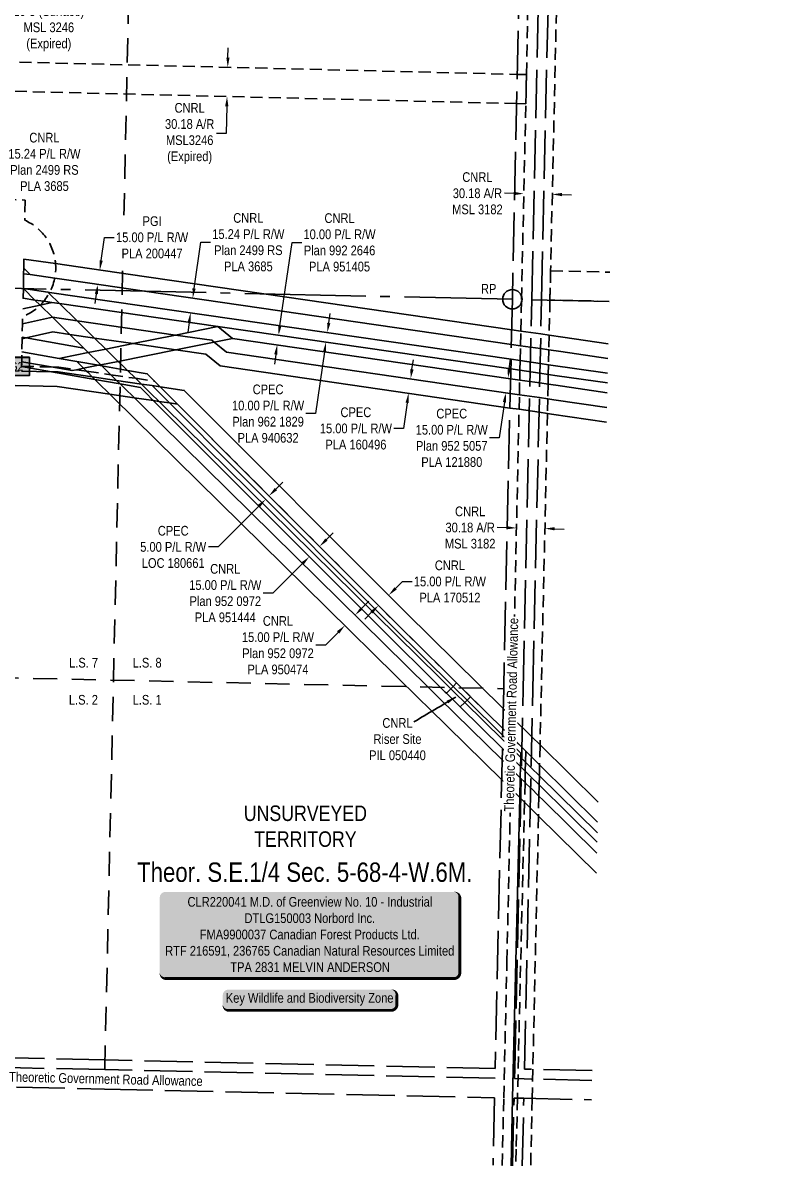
# Model space of a CAD drawing. Extents: x 398292 to 402241, y 6079202 to 6082998.
# Drawn here: x 399366 to 400129, y 6079202 to 6080382 of the extents above; entities that cross this region are included whole.
import ezdxf
from ezdxf.enums import TextEntityAlignment as Align

# ---------------------------------------------------------------- set-up
doc = ezdxf.new("R2010")
doc.units = 0
doc.header["$LTSCALE"] = 5
doc.header["$PDSIZE"] = 0.5
for name, pattern in [('foc-ACCESSROAD', [3.75, 2.5, -1.25]), ('foc-LSD', [8, 5, -3]), ('foc-QUARTERLINE', [33, 25, -3, 2, -3]), ('foc-UNSURVEYED', [12.5, 10, -2.5])]:
    doc.linetypes.add(name, pattern=pattern)
doc.layers.get('Defpoints').update_dxf_attribs({"color": 9})
for name, color, linetype in [('35', 37, 'Continuous'), ('AS-SURFACE IMPACT', 7, 'Continuous'), ('AS-WILDLIFE-BLOCK', 131, 'Continuous'), ('C-AR', 13, 'foc-ACCESSROAD'), ('C-RW', 13, 'Continuous'), ('C-SYMBOL', 7, 'Continuous'), ('C-WS', 13, 'foc-ACCESSROAD'), ('F-AR', 190, 'foc-ACCESSROAD'), ('F-RW', 190, 'Continuous'), ('L-ROAD-T', 7, 'Continuous'), ('L-SECQ', 8, 'foc-QUARTERLINE'), ('L-SECTION-LSD', 7, 'foc-LSD'), ('L-UNS-T', 3, 'Continuous'), ('L-USEC', 7, 'foc-UNSURVEYED'), ('P-TEMP-BLOCKS', 250, 'Continuous')]:
    doc.layers.add(name, color=color, linetype=linetype)
doc.layers.add('C-RW-T', color=13, linetype='Continuous', lineweight=9)
doc.layers.add('F-RW-T', color=190, linetype='Continuous', lineweight=9)
doc.styles.add('100L', font='ARIALN.TTF', dxfattribs={"height": 11})
doc.styles.add('175L', font='ARIALN.TTF', dxfattribs={"height": 20})
doc.styles.add('80', font='ARIALN.TTF', dxfattribs={"height": 10})
doc.styles.add('80CG', font='ARIALN.TTF', dxfattribs={"height": 10})
doc.styles.add('80L', font='ARIALN.TTF', dxfattribs={"height": 10})
doc.dimstyles.new('Compass 5 000', dxfattribs={"dimscale": 5, "dimtxt": 9, "dimasz": 2, "dimexe": 0.2, "dimexo": 0.0625, "dimgap": 0.5, "dimtad": 0, "dimtih": 1, "dimtoh": 1, "dimzin": 0, "dimdsep": 46, "dimtxsty": '80CG', "dimcen": 0.1, "dimse1": 1, "dimse2": 1, "dimclrd": 256, "dimclrt": 256, "dimaunit": 1, "dimadec": 4, "dimazin": 0, "dimtfac": 0.06, "dimtofl": 0, "dimtmove": 0, "dimatfit": 1, "dimfxl": 0.2, "dimtolj": 1, "dimtzin": 0, "dimlwd": -1, "dimarcsym": 0})

# ---------------------------------------------------------------- blocks, each defined once
blk = doc.blocks.new('*D420')
at = {"layer": 'Defpoints', "color": 0, "transparency": 16777216}
for p in [(399439.8, 6080127.8), (399445.4, 6080127), (399437.7, 6080112.9)]:
    blk.add_point(p, dxfattribs=at)
at = {"layer": 'F-RW-T', "transparency": 16777216}
for p, q in [((399446.9, 6080136.9), (399450.3, 6080160.7)), ((399450.3, 6080160.7), (399460.3, 6080160.7)), ((399441.8, 6080102.2), (399440.4, 6080092.3))]:
    blk.add_line(p, q, dxfattribs=at)
for points in [[(399445.2, 6080137.1), (399448.5, 6080136.6), (399445.4, 6080127)], [(399440.2, 6080102.5), (399443.5, 6080102), (399443.3, 6080112.1)]]:
    blk.add_solid(points, dxfattribs=at)
at = {"layer": 'F-RW-T', "transparency": 16777216, "insert": (399499.4, 6080160.7), "char_height": 10, "attachment_point": 5, "style": '80CG', "bg_fill": 3, "box_fill_scale": 1.1, "bg_fill_color": 256, "bg_fill_true_color": 13158600, "bg_fill_transparency": 0}
blk.add_mtext('\\A1;PGI\\P15.00 P/L R/W\\PPLA 200447', dxfattribs=at)
blk = doc.blocks.new('*D421')
at = {"layer": 'C-RW-T', "transparency": 16777216}
for p, q in [((399542.8, 6080107.8), (399549.7, 6080155.7)), ((399549.7, 6080155.7), (399559.7, 6080155.7)), ((399537.7, 6080072.9), (399536.3, 6080063))]:
    blk.add_line(p, q, dxfattribs=at)
for points in [[(399541.1, 6080108.1), (399544.4, 6080107.6), (399541.3, 6080097.9)], [(399536.1, 6080073.2), (399539.4, 6080072.7), (399539.1, 6080082.8)]]:
    blk.add_solid(points, dxfattribs=at)
at = {"layer": 'Defpoints', "color": 0, "transparency": 16777216}
for p in [(399530.5, 6080099.5), (399541.3, 6080097.9), (399528.3, 6080084.4)]:
    blk.add_point(p, dxfattribs=at)
at = {"layer": 'C-RW-T', "transparency": 16777216, "insert": (399598.8, 6080155.7), "char_height": 10, "attachment_point": 5, "style": '80CG'}
blk.add_mtext('\\A1;CNRL\\P15.24 P/L R/W\\PPlan 2499 RS\\PPLA 3685', dxfattribs=at)
blk = doc.blocks.new('*D422')
at = {"layer": 'Defpoints', "color": 0, "transparency": 16777216}
for p in [(399793, 6080025.9), (399790.8, 6080011), (399864.7, 6080000.3)]:
    blk.add_point(p, dxfattribs=at)
at = {"layer": 'F-RW-T', "transparency": 16777216}
for p, q in [((399868.3, 6080025.1), (399869.7, 6080035)), ((399863.3, 6079990.4), (399858, 6079953.7)), ((399858, 6079953.7), (399848, 6079953.7))]:
    blk.add_line(p, q, dxfattribs=at)
for points in [[(399866.7, 6080025.3), (399870, 6080024.8), (399866.9, 6080015.2)], [(399861.6, 6079990.7), (399864.9, 6079990.2), (399864.7, 6080000.3)]]:
    blk.add_solid(points, dxfattribs=at)
at = {"layer": 'F-RW-T', "transparency": 16777216, "insert": (399808.9, 6079953.7), "char_height": 10, "attachment_point": 5, "style": '80CG'}
blk.add_mtext('\\A1;CPEC\\P15.00 P/L R/W\\PPlan 952 5057\\PPLA 121880', dxfattribs=at)
blk = doc.blocks.new('*D423')
at = {"layer": 'Defpoints', "color": 0, "transparency": 16777216}
for p in [(399734.9, 6080019.1), (399732.8, 6080004.3), (399764.2, 6079999.7)]:
    blk.add_point(p, dxfattribs=at)
at = {"layer": 'F-RW-T', "transparency": 16777216}
for p, q in [((399767.8, 6080024.5), (399769.3, 6080034.4)), ((399762.8, 6079989.8), (399759, 6079963.4)), ((399759, 6079963.4), (399749, 6079963.4))]:
    blk.add_line(p, q, dxfattribs=at)
for points in [[(399766.2, 6080024.7), (399769.5, 6080024.2), (399766.4, 6080014.6)], [(399761.2, 6079990.1), (399764.5, 6079989.6), (399764.2, 6079999.7)]]:
    blk.add_solid(points, dxfattribs=at)
at = {"layer": 'F-RW-T', "transparency": 16777216, "insert": (399709.9, 6079963.4), "char_height": 10, "attachment_point": 5, "style": '80CG'}
blk.add_mtext('\\A1;CPEC\\P15.00 P/L R/W\\PPLA 160496', dxfattribs=at)
blk = doc.blocks.new('*D424')
at = {"layer": 'C-RW-T', "transparency": 16777216}
for p, q in [((399631.5, 6080069.5), (399643.9, 6080155.5)), ((399643.9, 6080155.5), (399653.9, 6080155.5)), ((399627.2, 6080039.8), (399625.7, 6080029.9))]:
    blk.add_line(p, q, dxfattribs=at)
for points in [[(399629.8, 6080069.7), (399633.1, 6080069.3), (399630, 6080059.6)], [(399625.5, 6080040.1), (399628.8, 6080039.6), (399628.6, 6080049.7)]]:
    blk.add_solid(points, dxfattribs=at)
at = {"layer": 'Defpoints', "color": 0, "transparency": 16777216}
for p in [(399643.1, 6080057.7), (399628.6, 6080049.7), (399641.7, 6080047.8)]:
    blk.add_point(p, dxfattribs=at)
at = {"layer": 'C-RW-T', "transparency": 16777216, "insert": (399693, 6080155.5), "char_height": 10, "attachment_point": 5, "style": '80CG'}
blk.add_mtext('\\A1;CNRL\\P10.00 P/L R/W\\PPlan 992 2646\\PPLA 951405', dxfattribs=at)
blk = doc.blocks.new('*D425')
at = {"layer": 'C-RW-T', "transparency": 16777216}
for p, q in [((399716, 6079777.8), (399723.1, 6079785)), ((399691.5, 6079752.9), (399678.4, 6079739.6)), ((399678.4, 6079739.6), (399668.4, 6079739.6))]:
    blk.add_line(p, q, dxfattribs=at)
for points in [[(399714.9, 6079779), (399717.2, 6079776.7), (399709, 6079770.7)], [(399690.3, 6079754.1), (399692.7, 6079751.7), (399698.5, 6079760)]]:
    blk.add_solid(points, dxfattribs=at)
at = {"layer": 'Defpoints', "color": 0, "transparency": 16777216}
for p in [(399698.5, 6079760), (399738, 6079742.2), (399727.5, 6079731.5)]:
    blk.add_point(p, dxfattribs=at)
at = {"layer": 'C-RW-T', "transparency": 16777216, "insert": (399629.4, 6079739.6), "char_height": 10, "attachment_point": 5, "style": '80CG'}
blk.add_mtext('\\A1;CNRL\\P15.00 P/L R/W\\PPlan 952 0972\\PPLA 950474', dxfattribs=at)
blk = doc.blocks.new('*D426')
at = {"layer": 'C-RW-T', "transparency": 16777216}
for p, q in [((399679.4, 6079848.7), (399686.5, 6079855.7)), ((399654.7, 6079823.9), (399624.1, 6079793.4)), ((399624.1, 6079793.4), (399614.1, 6079793.4))]:
    blk.add_line(p, q, dxfattribs=at)
for points in [[(399678.3, 6079849.9), (399680.6, 6079847.5), (399672.4, 6079841.6)], [(399653.5, 6079825.1), (399655.9, 6079822.8), (399661.8, 6079831)]]:
    blk.add_solid(points, dxfattribs=at)
at = {"layer": 'Defpoints', "color": 0, "transparency": 16777216}
for p in [(399661.8, 6079831), (399720.7, 6079793.2), (399710.1, 6079782.6)]:
    blk.add_point(p, dxfattribs=at)
at = {"layer": 'C-RW-T', "transparency": 16777216, "insert": (399575, 6079793.4), "char_height": 10, "attachment_point": 5, "style": '80CG'}
blk.add_mtext('\\A1;CNRL\\P15.00 P/L R/W\\PPlan 952 0972\\PPLA 951444', dxfattribs=at)
blk = doc.blocks.new('*D427')
at = {"layer": 'C-RW-T', "transparency": 16777216}
for p, q in [((399750.9, 6079798.3), (399758, 6079805.4)), ((399758, 6079805.4), (399768, 6079805.4)), ((399726.1, 6079773.6), (399719, 6079766.6))]:
    blk.add_line(p, q, dxfattribs=at)
for points in [[(399749.7, 6079799.5), (399752.1, 6079797.2), (399743.8, 6079791.3)], [(399724.9, 6079774.8), (399727.3, 6079772.4), (399733.2, 6079780.7)]]:
    blk.add_solid(points, dxfattribs=at)
at = {"layer": 'Defpoints', "color": 0, "transparency": 16777216}
for p in [(399743.8, 6079791.3), (399744.9, 6079790.2), (399734.3, 6079779.6)]:
    blk.add_point(p, dxfattribs=at)
at = {"layer": 'C-RW-T', "transparency": 16777216, "insert": (399807, 6079805.4), "char_height": 10, "attachment_point": 5, "style": '80CG'}
blk.add_mtext('\\A1;CNRL\\P15.00 P/L R/W\\PPLA 170512', dxfattribs=at)
blk = doc.blocks.new('*D428')
at = {"layer": 'Defpoints', "color": 0, "transparency": 16777216}
for p in [(399616.7, 6079890.3), (399667.9, 6079839), (399671.5, 6079842.5)]:
    blk.add_point(p, dxfattribs=at)
at = {"layer": 'F-RW-T', "transparency": 16777216}
for p, q in [((399627.3, 6079900.9), (399634.4, 6079907.9)), ((399609.6, 6079883.2), (399567.5, 6079841.1)), ((399567.5, 6079841.1), (399557.5, 6079841.1))]:
    blk.add_line(p, q, dxfattribs=at)
for points in [[(399626.1, 6079902.1), (399628.5, 6079899.7), (399620.2, 6079893.8)], [(399608.4, 6079884.4), (399610.8, 6079882), (399616.7, 6079890.3)]]:
    blk.add_solid(points, dxfattribs=at)
at = {"layer": 'F-RW-T', "transparency": 16777216, "insert": (399521.2, 6079841.1), "char_height": 10, "attachment_point": 5, "style": '80CG'}
blk.add_mtext('\\A1;CPEC\\P5.00 P/L R/W\\PLOC 180661', dxfattribs=at)
blk = doc.blocks.new('*D433')
at = {"layer": 'C-RW-T', "transparency": 16777216}
for p, q in [((399267.8, 6080240.3), (399257.8, 6080240.6)), ((399303, 6080239.6), (399349.1, 6080238.6))]:
    blk.add_line(p, q, dxfattribs=at)
for points in [[(399267.8, 6080242), (399267.7, 6080238.7), (399277.8, 6080240.1)], [(399303, 6080241.3), (399303, 6080237.9), (399293, 6080239.8)]]:
    blk.add_solid(points, dxfattribs=at)
at = {"layer": 'Defpoints', "color": 0, "transparency": 16777216}
for p in [(399277.8, 6080242.6), (399293, 6080239.8), (399293.1, 6080242.3)]:
    blk.add_point(p, dxfattribs=at)
at = {"layer": 'C-RW-T', "transparency": 16777216, "insert": (399388.2, 6080238.6), "char_height": 10, "attachment_point": 5, "style": '80CG'}
blk.add_mtext('\\A1;CNRL\\P15.24 P/L R/W\\PPlan 2499 RS\\PPLA 3685', dxfattribs=at)
blk = doc.blocks.new('*D434')
at = {"layer": 'C-RW-T', "transparency": 16777216}
for p, q in [((399577.7, 6080346.3), (399578, 6080356.3)), ((399576.5, 6080296.1), (399575.8, 6080267.9)), ((399575.8, 6080267.9), (399565.8, 6080267.9))]:
    blk.add_line(p, q, dxfattribs=at)
for points in [[(399576.1, 6080346.3), (399579.4, 6080346.2), (399577.5, 6080336.3)], [(399574.8, 6080296.1), (399578.2, 6080296.1), (399576.8, 6080306.1)]]:
    blk.add_solid(points, dxfattribs=at)
at = {"layer": 'Defpoints', "color": 0, "transparency": 16777216}
for p in [(399528.5, 6080337.5), (399527.7, 6080307.3), (399576.8, 6080306.1)]:
    blk.add_point(p, dxfattribs=at)
at = {"layer": 'C-RW-T', "transparency": 16777216, "insert": (399538.2, 6080267.9), "char_height": 10, "attachment_point": 5, "style": '80CG'}
blk.add_mtext('\\A1;CNRL\\P30.18 A/R\\PMSL3246\\P(Expired)', dxfattribs=at)
blk = doc.blocks.new('*D435')
at = {"layer": 'C-RW-T', "transparency": 16777216}
for p, q in [((399865.7, 6079860.9), (399855.7, 6079861.1)), ((399915.1, 6079859.8), (399925.1, 6079859.6))]:
    blk.add_line(p, q, dxfattribs=at)
for points in [[(399865.8, 6079862.6), (399865.7, 6079859.3), (399875.7, 6079860.7)], [(399915.1, 6079861.5), (399915, 6079858.2), (399905.1, 6079860.1)]]:
    blk.add_solid(points, dxfattribs=at)
at = {"layer": 'Defpoints', "color": 0, "transparency": 16777216}
for p in [(399875.7, 6079861.5), (399875.7, 6079860.7), (399905.1, 6079860.9)]:
    blk.add_point(p, dxfattribs=at)
at = {"layer": 'C-RW-T', "transparency": 16777216, "insert": (399827.9, 6079861.1), "char_height": 10, "attachment_point": 5, "style": '80CG'}
blk.add_mtext('\\A1;CNRL\\P30.18 A/R\\PMSL 3182', dxfattribs=at)
blk = doc.blocks.new('*D436')
at = {"layer": 'C-RW-T', "transparency": 16777216}
for p, q in [((399873.3, 6080206), (399863.3, 6080206.2)), ((399922.7, 6080204.9), (399932.7, 6080204.7))]:
    blk.add_line(p, q, dxfattribs=at)
for points in [[(399873.4, 6080207.7), (399873.3, 6080204.3), (399883.3, 6080205.8)], [(399922.8, 6080206.6), (399922.7, 6080203.2), (399912.7, 6080205.1)]]:
    blk.add_solid(points, dxfattribs=at)
at = {"layer": 'Defpoints', "color": 0, "transparency": 16777216}
for p in [(399883.3, 6080205.8), (399883.3, 6080203.8), (399912.7, 6080203.2)]:
    blk.add_point(p, dxfattribs=at)
at = {"layer": 'C-RW-T', "transparency": 16777216, "insert": (399835.4, 6080206.2), "char_height": 10, "attachment_point": 5, "style": '80CG'}
blk.add_mtext('\\A1;CNRL\\P30.18 A/R\\PMSL 3182', dxfattribs=at)
blk = doc.blocks.new('*D438')
at = {"layer": 'C-RW-T', "transparency": 16777216}
for p, q in [((400459.8, 6080254.5), (400449.8, 6080254.5)), ((400474.4, 6080234.6), (400459.8, 6080254.5)), ((400521.6, 6080170.1), (400527.5, 6080162))]:
    blk.add_line(p, q, dxfattribs=at)
for points in [[(400475.7, 6080235.6), (400473, 6080233.6), (400480.3, 6080226.5)], [(400522.9, 6080171), (400520.2, 6080169.1), (400515.7, 6080178.1)]]:
    blk.add_solid(points, dxfattribs=at)
at = {"layer": 'Defpoints', "color": 0, "transparency": 16777216}
for p in [(400515.7, 6080178.1), (399559, 6079552.5), (399594.4, 6079504.1)]:
    blk.add_point(p, dxfattribs=at)
at = {"layer": 'C-RW-T', "transparency": 16777216, "insert": (400410.7, 6080254.5), "char_height": 10, "attachment_point": 5, "style": '80CG'}
blk.add_mtext('\\A1;CNRL\\P12.00 P/L R/W\\PPlan 992 6557\\PPLA 961506', dxfattribs=at)
blk = doc.blocks.new('RP')
at = {"layer": '35', "color": 3}
blk.add_circle((0, 0), 10, dxfattribs=at)
at = {"layer": '35', "color": 3, "style": '80'}
blk.add_attdef('RP_001', (-32.4, 5.8), '', height=10, dxfattribs=at)
blk = doc.blocks.new('*U462')
h = blk.add_hatch(color=255)
edge = h.paths.add_edge_path()
edge.add_line((-149, -45.5), (149, -45.5))
edge.add_arc((149, -39.5), 6, 270, 360)
edge.add_line((155, -39.5), (155, 38))
edge.add_arc((149, 38), 6, 0, 90)
edge.add_line((149, 44), (-149, 44))
edge.add_arc((-149, 38), 6, 90, 180)
edge.add_line((-155, 38), (-155, -39.5))
edge.add_arc((-149, -39.5), 6, 180, 270)
at = {"color": 44, "flags": 128}
blk.add_lwpolyline([(-149, -45.5, 3, 3, 0), (149, -45.5, 3, 3, 0.414214), (155, -39.5, 3, 3, 0), (155, 38, 3, 0, 0.414214), (149, 44, 0, 0, 0), (-149, 44, 0, 0, 0.414214), (-155, 38, 0, 0, 0), (-155, -39.5, 0, 3, 0.414214)], format="xyseb", close=True, dxfattribs=at)
at = {"color": 44, "style": '80'}
blk.add_attdef('ENTER_TEXT_001', (-36, -5), '', height=10, dxfattribs=at)
blk = doc.blocks.new('*D460')
at = {"layer": 'Defpoints', "color": 0, "transparency": 16777216}
for p in [(399680.4, 6080062.4), (399752, 6080052), (399750.5, 6080042.1)]:
    blk.add_point(p, dxfattribs=at)
at = {"layer": 'F-RW-T', "transparency": 16777216}
for p, q in [((399681.8, 6080072.3), (399683.2, 6080082.2)), ((399677.5, 6080042.6), (399668.3, 6079978.7)), ((399668.3, 6079978.7), (399658.3, 6079978.7))]:
    blk.add_line(p, q, dxfattribs=at)
for points in [[(399680.2, 6080072.5), (399683.5, 6080072), (399680.4, 6080062.4)], [(399675.9, 6080042.8), (399679.2, 6080042.4), (399678.9, 6080052.5)]]:
    blk.add_solid(points, dxfattribs=at)
at = {"layer": 'F-RW-T', "transparency": 16777216, "insert": (399619.2, 6079978.7), "char_height": 10, "attachment_point": 5, "style": '80CG'}
blk.add_mtext('\\A1;CPEC\\P10.00 P/L R/W\\PPlan 962 1829\\PPLA 940632', dxfattribs=at)
blk = doc.blocks.new('Temp_Area3')
h = blk.add_hatch(color=111)
h.dxf.hatch_style = 1
h.paths.add_polyline_path([(-16.8, -9.4), (16.3, -9.4), (16.3, 9.1), (-16.8, 9.1)])
at = {"color": 250}
for points in [[(-17, -9.6), (16.5, -9.6), (16.5, 9.3), (-17, 9.3)], [(-16.9, -9.5), (16.4, -9.5), (16.4, 9.2), (-16.9, 9.2)]]:
    blk.add_lwpolyline(points, close=True, dxfattribs=at)
at = {"color": 250, "style": '80L'}
blk.add_attdef('TEMPORARY', text='', height=9, dxfattribs=at).set_placement((0, -0.1), align=Align.MIDDLE_CENTER)
blk = doc.blocks.new('*U464')
h = blk.add_hatch(color=255)
edge = h.paths.add_edge_path()
edge.add_line((-84, -11.5), (84, -11.5))
edge.add_arc((84, -5.5), 6, 270, 360)
edge.add_line((90, -5.5), (90, 4))
edge.add_arc((84, 4), 6, 0, 90)
edge.add_line((84, 10), (-84, 10))
edge.add_arc((-84, 4), 6, 90, 180)
edge.add_line((-90, 4), (-90, -5.5))
edge.add_arc((-84, -5.5), 6, 180, 270)
at = {"color": 131, "linetype": 'ByBlock', "flags": 128}
blk.add_lwpolyline([(-84, -11.5, 3, 3, 0), (84, -11.5, 3, 3, 0.414214), (90, -5.5, 3, 3, 0), (90, 4, 3, 0, 0.414214), (84, 10, 0, 0, 0), (-84, 10, 0, 0, 0.414214), (-90, 4, 0, 0, 0), (-90, -5.5, 0, 3, 0.414214)], format="xyseb", close=True, dxfattribs=at)
at = {"color": 131, "style": '80'}
blk.add_attdef('ENTER_TEXT_001', (-36, -5), '', height=10, dxfattribs=at)

msp = doc.modelspace()

# ---------------------------------------------------------------- linework, layer by layer
at = {"layer": 'C-AR'}
for points in [[(399861.008, 6079202.514), (399862.624, 6079272.331), (399865.881, 6079413.013), (399869.807, 6079591.514), (399870.26, 6079612.101), (399870.516, 6079623.774), (399870.72, 6079633.019), (399870.819, 6079637.52), (399870.971, 6079644.402), (399871.424, 6079665.031), (399878.422, 6079983.174), (399878.755, 6079998.281), (399879.087, 6080013.388), (399879.309, 6080023.461), (399879.53, 6080033.526), (399879.867, 6080048.869), (399880.199, 6080063.976), (399880.913, 6080096.594), (399885.356, 6080298.558), (399885.615, 6080310.305), (399886.02, 6080328.723), (399898.6, 6080900.756), (399900.799, 6081000.733)], [(399930.437, 6081000.083), (399928.213, 6080900.106), (399910.992, 6080126.122), (399910.321, 6080095.948), (399909.515, 6080059.729), (399909.179, 6080044.623), (399908.837, 6080029.279), (399908.613, 6080019.213), (399908.389, 6080009.139), (399908.053, 6079994.033), (399907.717, 6079978.927), (399900.102, 6079636.716), (399899.643, 6079616.092), (399899.392, 6079604.809), (399899.184, 6079595.47), (399898.926, 6079583.9), (399898.468, 6079563.314), (399892.65, 6079301.842), (399891.98, 6079271.687), (399890.426, 6079201.869)]]:
    msp.add_lwpolyline(points, dxfattribs=at)
at = {"layer": 'C-RW'}
for points in [[(399958.793, 6079525.001), (399903.185, 6079579.71), (399898.926, 6079583.9), (399890.435, 6079592.255), (399890.121, 6079592.563), (399885.227, 6079597.377), (399884.569, 6079598.025), (399879.683, 6079602.831), (399870.261, 6079612.101), (399860.91, 6079621.3), (399796.014, 6079685.137), (399785.5, 6079695.481), (399485.303, 6079990.82), (399466.446, 6080009.373), (399462.77, 6080012.989), (399457.968, 6080017.715), (399456.77, 6080018.893), (399451.94, 6080023.645), (399447.504, 6080028.009), (399446.413, 6080029.083), (399444.676, 6080030.794), (399433.54, 6080041.764), (399428.8, 6080046.428), (399414.501, 6080060.496), (399396.441, 6080078.264), (399383.734, 6080090.766), (399378.382, 6080096.031), (399366.428, 6080107.849), (399366.682, 6080123.218), (399366.803, 6080128.794), (399373.47, 6080122.234), (399398.849, 6080118.557), (399432.56, 6080113.674), (399491.663, 6080105.104), (399870.447, 6080050.234), (399879.869, 6080048.869), (399900.522, 6080045.877), (399909.179, 6080044.623), (399921.425, 6080042.849), (399970.153, 6080035.789)], [(399969.811, 6080020.445), (399908.837, 6080029.279), (399900.18, 6080030.534), (399879.532, 6080033.526), (399870.106, 6080034.892), (399393.552, 6080103.889), (399391.818, 6080104.183), (399393.102, 6080102.92), (399403.854, 6080092.344), (399421.909, 6080074.579), (399439.97, 6080056.812), (399451.585, 6080045.39), (399464.469, 6080032.712), (399470.2, 6080027.068), (399473.937, 6080023.391), (399482.27, 6080015.192), (399488.292, 6080009.266), (399492.928, 6080004.705), (399511.783, 6079986.153), (399796.209, 6079706.328), (399798.601, 6079703.975), (399806.703, 6079696.003), (399808.03, 6079694.697), (399812.864, 6079689.943), (399822.306, 6079680.653), (399861.374, 6079642.215), (399870.721, 6079633.019), (399880.185, 6079623.708), (399885.07, 6079618.901), (399890.899, 6079613.165), (399899.392, 6079604.809), (399959.258, 6079545.911)], [(399364.921, 6080042.414), (399403.259, 6080035.708), (399406.633, 6080036.347), (399433.54, 6080041.764), (399451.585, 6080045.39), (399479.749, 6080051.053), (399523.571, 6080059.865), (399567.391, 6080068.678), (399869.882, 6080024.828), (399879.31, 6080023.461), (399899.957, 6080020.468), (399908.613, 6080019.213), (399917.808, 6080017.88), (399969.587, 6080010.378)], [(399365.226, 6080057.589), (399369.181, 6080056.859), (399428.8, 6080046.428), (399433.54, 6080041.764), (399444.676, 6080030.794), (399446.413, 6080029.083), (399447.504, 6080028.009), (399451.94, 6080023.645), (399456.77, 6080018.893), (399457.968, 6080017.715), (399462.77, 6080012.989), (399466.446, 6080009.373), (399485.303, 6079990.82), (399785.5, 6079695.481), (399796.014, 6079685.137), (399860.91, 6079621.3), (399870.261, 6079612.101), (399879.683, 6079602.831), (399884.569, 6079598.025), (399885.227, 6079597.377), (399890.121, 6079592.563), (399890.435, 6079592.255), (399898.926, 6079583.9), (399903.185, 6079579.71), (399958.793, 6079525.001)], [(399969.363, 6080000.304), (399916.372, 6080007.981), (399908.389, 6080009.139), (399899.733, 6080010.394), (399879.089, 6080013.388), (399869.658, 6080014.755), (399582.402, 6080056.408), (399563.38, 6080052.586), (399523.929, 6080044.659), (399464.469, 6080032.712), (399446.413, 6080029.083), (399444.066, 6080028.609), (399428.684, 6080025.506), (399421.373, 6080024.031), (399416.839, 6080023.117), (399395.306, 6080026.895), (399364.701, 6080032.266)], [(399364.921, 6080042.414), (399403.259, 6080035.708), (399421.617, 6080032.516), (399444.066, 6080028.609), (399447.504, 6080028.009), (399473.937, 6080023.391), (399494.349, 6080019.826), (399497.121, 6080017.05), (399501.809, 6080012.356), (399503.026, 6080011.138), (399512.979, 6080001.171), (399531.441, 6079982.687), (399590.862, 6079923.192), (399751.66, 6079762.201), (399802.152, 6079712.347), (399812.618, 6079702.014), (399813.947, 6079700.703), (399818.968, 6079695.746), (399828.391, 6079686.441), (399861.628, 6079653.626), (399870.971, 6079644.402), (399885.342, 6079630.213), (399885.963, 6079629.6), (399890.856, 6079624.769), (399891.151, 6079624.478), (399899.643, 6079616.092), (399959.504, 6079556.989)], [(399958.335, 6079504.415), (399898.468, 6079563.314), (399889.977, 6079571.669), (399889.651, 6079571.989), (399884.758, 6079576.804), (399884.075, 6079577.475), (399879.19, 6079582.282), (399870.193, 6079591.135), (399869.808, 6079591.514), (399860.452, 6079600.718), (399785.502, 6079674.453), (399774.97, 6079684.815), (399656.967, 6079800.914), (399459.275, 6079995.408), (399440.418, 6080013.961), (399437.676, 6080016.645), (399432.881, 6080021.377), (399431.707, 6080022.531), (399428.684, 6080025.506), (399426.87, 6080027.305), (399421.617, 6080032.516), (399403.259, 6080035.708), (399364.921, 6080042.414)], [(399364.493, 6080022.637), (399395.424, 6080021.891), (399402.484, 6080021.722), (399437.675, 6080016.626), (399462.78, 6080012.973), (399488.292, 6080009.266), (399499.472, 6080007.643), (399507.738, 6080006.42), (399532.613, 6080002.738), (399762.228, 6079772.844), (399862.087, 6079674.25), (399871.425, 6079665.031), (399891.61, 6079645.101), (399900.102, 6079636.716), (399959.963, 6079577.614)], [(399959.046, 6079536.367), (399899.184, 6079595.47), (399890.692, 6079603.855), (399890.386, 6079604.157), (399885.493, 6079608.988), (399884.847, 6079609.625), (399879.962, 6079614.448), (399870.517, 6079623.774), (399861.17, 6079633.003), (399817.519, 6079676.1), (399803.422, 6079690.019), (399802.1, 6079691.324), (399791.616, 6079701.675), (399741.059, 6079751.592), (399505.782, 6079987.211), (399487.328, 6080005.692), (399466.446, 6080009.373), (399440.418, 6080013.961), (399395.424, 6080021.891), (399374.069, 6080025.656), (399364.594, 6080027.387)], [(399959.504, 6079556.989), (399899.643, 6079616.092), (399891.151, 6079624.478), (399890.856, 6079624.769), (399885.963, 6079629.6), (399885.342, 6079630.212), (399870.971, 6079644.402), (399861.628, 6079653.626), (399828.391, 6079686.441), (399818.967, 6079695.745), (399813.946, 6079700.703), (399812.618, 6079702.014), (399802.152, 6079712.347), (399751.658, 6079762.203), (399590.862, 6079923.192), (399531.441, 6079982.687), (399525.514, 6079988.622), (399517.263, 6079989.826), (399506.446, 6079991.404), (399500.768, 6079992.232), (399480.927, 6079995.126), (399455.842, 6079998.785), (399401.249, 6080006.749), (399300.255, 6080009.183)]]:
    msp.add_lwpolyline(points, dxfattribs=at)
msp.add_lwpolyline([(399822.306, 6079680.653), (399817.519, 6079676.1), (399803.422, 6079690.019), (399808.03, 6079694.697), (399810.436, 6079697.14), (399813.947, 6079700.703), (399818.968, 6079695.746), (399828.391, 6079686.441), (399824.765, 6079682.992), (399822.306, 6079680.653)], close=True, dxfattribs=at)
at = {"layer": 'C-WS'}
msp.add_lwpolyline([(399885.621, 6080310.304), (399885.363, 6080298.558), (399875.976, 6080298.788), (399342.964, 6080311.82), (399341.811, 6080250.878), (399313.433, 6080251.616), (399293.294, 6080252.056), (399278.039, 6080252.471), (399258.14, 6080253.011), (399219.944, 6080254.05), (399222.251, 6080375.937), (399269.228, 6080374.714), (399284.622, 6080374.313), (399294.723, 6080374.05), (399344.119, 6080372.765), (399343.536, 6080341.986), (399876.647, 6080328.951), (399886.026, 6080328.722), (399885.621, 6080310.304)], close=True, dxfattribs=at)
at = {"layer": 'C-WS', "flags": 128}
msp.add_lwpolyline([(399368.333, 6080199.251), (399367.825, 6080178.431), (399369.54, 6080177.634), (399371.226, 6080176.778), (399372.882, 6080175.863), (399374.504, 6080174.89), (399376.091, 6080173.862), (399377.641, 6080172.778), (399379.153, 6080171.64), (399380.623, 6080170.451), (399382.051, 6080169.21), (399383.434, 6080167.92), (399384.771, 6080166.583), (399386.061, 6080165.199), (399387.301, 6080163.771), (399388.491, 6080162.3), (399389.628, 6080160.789), (399390.711, 6080159.239), (399391.739, 6080157.651), (399392.712, 6080156.029), (399393.626, 6080154.374), (399394.483, 6080152.687), (399395.279, 6080150.971), (399396.009, 6080149.242), (399396.682, 6080147.454), (399397.317, 6080145.623), (399397.872, 6080143.779), (399398.361, 6080141.918), (399398.753, 6080140.189), (399398.871, 6080139.593), (399399.109, 6080138.332), (399399.226, 6080137.602), (399399.399, 6080136.462), (399399.506, 6080135.598), (399399.623, 6080134.584), (399399.71, 6080133.588), (399399.784, 6080132.701), (399399.876, 6080130.811), (399399.902, 6080128.92), (399399.862, 6080127.029), (399399.756, 6080125.141), (399399.583, 6080123.257), (399399.344, 6080121.381), (399399.04, 6080119.514), (399398.849, 6080118.557), (399398.671, 6080117.659), (399398.236, 6080115.818), (399397.738, 6080113.994), (399397.176, 6080112.188), (399396.55, 6080110.403), (399395.863, 6080108.641), (399395.252, 6080107.217), (399395.051, 6080106.76), (399394.305, 6080105.195), (399393.552, 6080103.889), (399393.102, 6080102.92), (399392.509, 6080101.866), (399391.525, 6080100.25), (399390.485, 6080098.671), (399389.39, 6080097.129), (399388.241, 6080095.626), (399387.491, 6080094.712), (399387.041, 6080094.164), (399385.79, 6080092.746), (399384.49, 6080091.372), (399383.734, 6080090.766), (399383.143, 6080090.044), (399381.75, 6080088.765), (399380.313, 6080087.535), (399378.834, 6080086.356), (399377.314, 6080085.23), (399375.756, 6080084.158), (399374.161, 6080083.141), (399372.532, 6080082.181), (399371.868, 6080081.82), (399370.869, 6080081.278), (399369.177, 6080080.435), (399365.709, 6080078.927), (399365.581, 6080072.989), (399365.546, 6080071.416), (399365.226, 6080057.589), (399365.215, 6080055.981), (399364.921, 6080042.414), (399364.701, 6080032.266), (399364.671, 6080030.895), (399364.594, 6080027.387), (399364.562, 6080025.899), (399364.493, 6080022.637), (399318.941, 6080023.734), (399308.691, 6080023.981), (399300.99, 6080024.166), (399285.991, 6080024.528), (399274.22, 6080024.812), (399270.826, 6080024.893), (399254.229, 6080025.206), (399253.067, 6080025.322), (399253.421, 6080041.316), (399253.753, 6080056.311), (399253.818, 6080058.714), (399253.846, 6080059.474), (399253.842, 6080060.31), (399253.919, 6080063.711), (399254.392, 6080084.683), (399254.619, 6080095.018), (399254.964, 6080110.294), (399255.049, 6080114.215), (399255.453, 6080129.287), (399257.008, 6080201.728), (399276.95, 6080201.258), (399292.194, 6080200.93), (399368.333, 6080199.251)], close=True, dxfattribs=at)
at = {"layer": 'C-WS'}
msp.add_lwpolyline([(399971.461, 6080094.609), (399910.321, 6080095.948), (399910.992, 6080126.122), (399972.133, 6080124.829)], dxfattribs=at)
at = {"layer": 'F-AR'}
msp.add_lwpolyline([(399364.597, 6080027.535), (399395.306, 6080026.895), (399402.907, 6080026.712), (399421.373, 6080024.031), (399431.707, 6080022.531), (399456.77, 6080018.893), (399482.27, 6080015.192), (399501.809, 6080012.356), (399503.026, 6080011.138), (399507.738, 6080006.42), (399512.979, 6080001.172), (399525.514, 6079988.622), (399531.441, 6079982.687), (399590.862, 6079923.192), (399751.68, 6079762.181), (399802.152, 6079712.347), (399812.618, 6079702.014), (399813.946, 6079700.703), (399818.967, 6079695.745), (399828.391, 6079686.441), (399861.628, 6079653.626), (399870.971, 6079644.402), (399885.342, 6079630.213), (399885.07, 6079618.901), (399884.847, 6079609.625), (399884.569, 6079598.025), (399884.075, 6079577.475), (399876.739, 6079272.022), (399875.472, 6079219.303), (399875.121, 6079202.204)], dxfattribs=at)
at = {"layer": 'F-RW'}
for points in [[(399970.153, 6080035.79), (399921.425, 6080042.849), (399909.179, 6080044.623), (399900.521, 6080045.877), (399879.869, 6080048.869), (399870.447, 6080050.234), (399491.652, 6080105.104), (399432.56, 6080113.674), (399398.849, 6080118.557), (399373.47, 6080122.234), (399366.681, 6080123.218), (399366.802, 6080128.794), (399367.006, 6080138.325), (399399.71, 6080133.588), (399434.71, 6080128.517), (399493.705, 6080119.97), (399614.887, 6080102.406), (399870.783, 6080065.34), (399880.202, 6080063.976), (399900.857, 6080060.984), (399909.515, 6080059.729), (399923.576, 6080057.692), (399970.489, 6080050.896)], [(399969.587, 6080010.378), (399917.808, 6080017.88), (399908.613, 6080019.213), (399899.957, 6080020.468), (399879.31, 6080023.461), (399869.882, 6080024.828), (399567.391, 6080068.678), (399403.854, 6080092.344), (399395.701, 6080093.518), (399387.491, 6080094.712), (399378.382, 6080096.031), (399366.126, 6080097.805), (399366.428, 6080107.849), (399391.818, 6080104.183), (399393.552, 6080103.889), (399870.106, 6080034.892), (399879.532, 6080033.526), (399900.18, 6080030.534), (399908.837, 6080029.279), (399969.811, 6080020.445)], [(399365.885, 6080086.853), (399383.734, 6080090.766), (399395.701, 6080093.518), (399403.854, 6080092.344), (399567.391, 6080068.678), (399582.402, 6080056.408), (399869.658, 6080014.755), (399879.089, 6080013.388), (399899.733, 6080010.394), (399908.389, 6080009.139), (399916.372, 6080007.981), (399969.363, 6080000.304)], [(399365.546, 6080071.416), (399396.441, 6080078.264), (399421.909, 6080074.579), (399523.571, 6080059.865), (399561.123, 6080054.431), (399563.38, 6080052.586), (399576.133, 6080042.162), (399869.323, 6079999.649), (399878.756, 6079998.281), (399899.397, 6079995.288), (399908.053, 6079994.033), (399914.22, 6079993.139), (399969.027, 6079985.199)], [(399969.027, 6079985.199), (399914.22, 6079993.139), (399908.053, 6079994.033), (399899.397, 6079995.288), (399878.756, 6079998.281), (399869.323, 6079999.649), (399576.133, 6080042.162), (399563.38, 6080052.586), (399561.123, 6080054.431), (399523.571, 6080059.865), (399421.909, 6080074.579), (399396.441, 6080078.264), (399365.546, 6080071.416)], [(399968.691, 6079970.093), (399912.069, 6079978.296), (399907.717, 6079978.927), (399899.061, 6079980.182), (399878.424, 6079983.174), (399868.987, 6079984.543), (399569.862, 6080027.916), (399554.854, 6080040.184), (399523.929, 6080044.659), (399479.749, 6080051.053), (399439.97, 6080056.812), (399414.501, 6080060.496), (399397.008, 6080063.027), (399369.181, 6080056.859), (399365.215, 6080055.981)], [(399870.122, 6079202.314), (399870.474, 6079219.414), (399871.74, 6079272.131), (399879.19, 6079582.282), (399879.683, 6079602.831), (399879.962, 6079614.448), (399880.185, 6079623.708), (399880.292, 6079628.168), (399870.82, 6079637.52), (399861.475, 6079646.746), (399824.765, 6079682.992), (399810.436, 6079697.14), (399748.192, 6079758.599), (399587.333, 6079919.653), (399517.263, 6079989.826), (399499.472, 6080007.643), (399488.292, 6080009.266), (399462.78, 6080012.973), (399437.675, 6080016.623), (399402.484, 6080021.722), (399395.424, 6080021.891), (399364.493, 6080022.637)]]:
    msp.add_lwpolyline(points, dxfattribs=at)
at = {"layer": 'L-SECQ'}
for p, q in [((399100.235, 6080113.701), (399871.483, 6080096.802)), ((399891.582, 6080096.362), (399971.461, 6080094.612))]:
    msp.add_line(p, q, dxfattribs=at)
at = {"layer": 'L-SECTION-LSD'}
for p, q in [((399450.537, 6079301.466), (399486.446, 6080909.788)), ((399056.478, 6079712.38), (399862.543, 6079694.72))]:
    msp.add_line(p, q, dxfattribs=at)
at = {"layer": 'L-USEC'}
for p, q in [((399880.426, 6080498.879), (399871.483, 6080096.801)), ((399891.582, 6080096.363), (399900.525, 6080498.444)), ((399901.639, 6080096.139), (399910.583, 6080498.221)), ((399871.483, 6080096.801), (399862.543, 6079694.72)), ((399882.641, 6079694.285), (399891.582, 6080096.363)), ((399892.698, 6079694.061), (399901.639, 6080096.139)), ((399862.543, 6079694.72), (399853.825, 6079302.694)), ((399873.923, 6079302.257), (399882.641, 6079694.285)), ((399883.981, 6079302.033), (399892.698, 6079694.061)), ((399450.757, 6079311.523), (399047.688, 6079320.352)), ((399450.537, 6079301.466), (399047.468, 6079310.294)), ((399853.825, 6079302.694), (399450.757, 6079311.523)), ((399873.923, 6079302.257), (399873.7, 6079292.199)), ((399953.8, 6079300.503), (399883.981, 6079302.033)), ((399047.013, 6079290.198), (399450.084, 6079281.367)), ((399853.605, 6079292.636), (399450.537, 6079301.466)), ((399883.76, 6079291.975), (399873.7, 6079292.199)), ((399953.576, 6079290.446), (399883.76, 6079291.975)), ((399450.084, 6079281.367), (399853.155, 6079272.538)), ((399853.155, 6079272.538), (399851.602, 6079202.72)), ((399871.701, 6079202.279), (399873.253, 6079272.102)), ((399873.253, 6079272.102), (399883.311, 6079271.878)), ((399881.758, 6079202.059), (399883.311, 6079271.878)), ((399883.311, 6079271.878), (399953.129, 6079270.348))]:
    msp.add_line(p, q, dxfattribs=at)

# ---------------------------------------------------------------- block references
at = {"layer": '35'}
msp.add_blockref('RP', (399871.483, 6080096.802), dxfattribs=at).add_auto_attribs({'RP_001': 'RP'})
at = {"layer": 'AS-SURFACE IMPACT'}
ref = msp.add_blockref('*U462', (399662.261, 6079441.029), dxfattribs=at)
ref.add_attrib('ENTER_TEXT_001', 'CLR220041 M.D. of Greenview No. 10 - Industrial', (399536.009, 6079469.714), dxfattribs={"layer": '0', "color": 44, "height": 10, "style": '80'})
ref.add_attrib('ENTER_TEXT_002', 'DTLG150003 Norbord Inc.', (399594.822, 6079452.87), dxfattribs={"layer": '0', "color": 44, "height": 10, "style": '80'})
ref.add_attrib('ENTER_TEXT_003', 'FMA9900037 Canadian Forest Products Ltd.', (399548.594, 6079436.026), dxfattribs={"layer": '0', "color": 44, "height": 10, "style": '80'})
ref.add_attrib('ENTER_TEXT_004', 'RTF 216591, 236765 Canadian Natural Resources Limited', (399512.909, 6079419.182), dxfattribs={"layer": '0', "color": 44, "height": 10, "style": '80'})
ref.add_attrib('ENTER_TEXT_005', 'TPA 2831 MELVIN ANDERSON', (399580.16, 6079402.338), dxfattribs={"layer": '0', "color": 44, "height": 10, "style": '80'})
at = {"layer": 'AS-WILDLIFE-BLOCK'}
ref = msp.add_blockref('*U464', (399662.294, 6079374.172), dxfattribs=at)
ref.add_attrib('ENTER_TEXT_001', 'Key Wildlife and Biodiversity Zone', (399575.521, 6079370.557), dxfattribs={"layer": '0', "color": 131, "height": 10, "style": '80'})
at = {"layer": 'P-TEMP-BLOCKS'}
msp.add_blockref('Temp_Area3', (399356.247, 6080027.618), dxfattribs=at).add_auto_attribs({'TEMPORARY': 'FG2'})

# ---------------------------------------------------------------- texts
at = {"layer": 'C-RW-T', "insert": (399392.738, 6080384.388), "char_height": 10, "attachment_point": 5, "style": '80CG'}
msp.add_mtext('\\A1;CNRL\\P10-5 (Surface)\\PMSL 3246\\P(Expired)', dxfattribs=at)
at = {"layer": 'C-RW-T', "insert": (399752.834, 6079642.665), "char_height": 10, "width": 58.14229, "attachment_point": 5, "style": '80CG'}
msp.add_mtext('\\A1;CNRL\\PRiser Site\\PPIL 050440', dxfattribs=at)
at = {"layer": 'C-SYMBOL', "color": 3, "style": '175L'}
msp.add_text('Theor. S.E.1/4 Sec. 5-68-4-W.6M.', height=20, dxfattribs=at).set_placement((399657.072, 6079489.34), align=Align.BOTTOM_CENTER)
at = {"layer": 'L-UNS-T', "color": 3, "insert": (399657.719, 6079552.725), "char_height": 16, "attachment_point": 5, "style": '80L'}
msp.add_mtext_dynamic_manual_height_columns('UNSURVEYED TERRITORY', width=126.41375, gutter_width=47.5, heights=[0], dxfattribs=at)

# ---------------------------------------------------------------- dimensions: what is measured, and where the dimension line sits
at = {"layer": 'C-RW-T'}
for base, p1, p2, angle, text, picture, middle in [((399576.752, 6080306.104), (399528.462, 6080337.465), (399527.725, 6080307.303), 268.599348, 'CNRL\\P30.18 A/R\\PMSL3246\\P(Expired)', '*D434', (399538.15, 6080267.885)), ((399293.012, 6080239.81), (399277.832, 6080242.611), (399293.064, 6080242.29), 358.794761, 'CNRL\\P15.24 P/L R/W\\PPlan 2499 RS\\PPLA 3685', '*D433', (399388.174, 6080238.631)), ((399541.326, 6080097.916), (399528.349, 6080084.372), (399530.538, 6080099.479), 81.756566, 'CNRL\\P15.24 P/L R/W\\PPlan 2499 RS\\PPLA 3685', '*D421', (399598.777, 6080155.657)), ((399628.585, 6080049.712), (399643.09, 6080057.705), (399641.656, 6080047.816), 261.74941, 'CNRL\\P10.00 P/L R/W\\PPlan 992 2646\\PPLA 951405', '*D424', (399693.017, 6080155.543)), ((399661.753, 6079831.013), (399720.717, 6079793.181), (399710.108, 6079782.588), 224.958458, 'CNRL\\P15.00 P/L R/W\\PPlan 952 0972\\PPLA 951444', '*D426', (399574.992, 6079793.393)), ((399698.518, 6079760.034), (399737.991, 6079742.22), (399727.482, 6079731.538), 225.466892, 'CNRL\\P15.00 P/L R/W\\PPlan 952 0972\\PPLA 950474', '*D425', (399629.359, 6079739.631))]:
    dim = msp.add_linear_dim(base=base, p1=p1, p2=p2, angle=angle, text=text, dimstyle='Compass 5 000', dxfattribs=at)
    dim.commit()
    dim.dimension.update_dxf_attribs({"geometry": picture, "text_midpoint": middle, "dimtype": 161})
for p1, p2, distance, text, picture, middle in [((399912.707, 6080203.197), (399883.273, 6080203.845), -1.926, 'CNRL\\P30.18 A/R\\PMSL 3182', '*D436', (399835.438, 6080206.21)), ((399905.089, 6079860.856), (399875.745, 6079861.501), 0.796, 'CNRL\\P30.18 A/R\\PMSL 3182', '*D435', (399827.851, 6079861.145)), ((399734.281, 6079779.601), (399744.893, 6079790.2), 1.53, 'CNRL\\P15.00 P/L R/W\\PPLA 170512', '*D427', (399807.048, 6079805.417))]:
    dim = msp.add_aligned_dim(p1=p1, p2=p2, distance=distance, text=text, dimstyle='Compass 5 000', dxfattribs=at)
    dim.commit()
    dim.dimension.update_dxf_attribs({"geometry": picture, "text_midpoint": middle})
at = {"layer": 'F-RW-T'}
for base, p1, p2, angle, text, picture, middle in [((399680.376, 6080062.361), (399750.538, 6080042.128), (399751.967, 6080051.996), 81.761804, 'CPEC\\P10.00 P/L R/W\\PPlan 962 1829\\PPLA 940632', '*D460', (399619.185, 6079978.748)), ((399764.243, 6079999.731), (399734.947, 6080019.133), (399732.795, 6080004.291), 261.749558, 'CPEC\\P15.00 P/L R/W\\PPLA 160496', '*D423', (399709.888, 6079963.391)), ((399864.727, 6080000.315), (399792.989, 6080025.872), (399790.837, 6080011.029), 261.749493, 'CPEC\\P15.00 P/L R/W\\PPlan 952 5057\\PPLA 121880', '*D422', (399808.876, 6079953.663)), ((399616.679, 6079890.272), (399671.455, 6079842.503), (399667.918, 6079838.97), 224.965277, 'CPEC\\P5.00 P/L R/W\\PLOC 180661', '*D428', (399521.196, 6079841.136))]:
    dim = msp.add_linear_dim(base=base, p1=p1, p2=p2, angle=angle, text=text, dimstyle='Compass 5 000', dxfattribs=at)
    dim.commit()
    dim.dimension.update_dxf_attribs({"geometry": picture, "text_midpoint": middle, "dimtype": 161})

# ---------------------------------------------------------------- leaders
at = {"layer": 'C-RW-T', "path_type": 1}
msp.add_leader([(399813.098, 6079686.12), (399769.669, 6079660.384)], dimstyle='Compass 5 000', override={"dimgap": 0.5, "dimtad": 0}, dxfattribs=at)

# ---------------------------------------------------------------- next in the draw order: texts
at = {"layer": 'L-ROAD-T', "char_height": 10, "width": 199.54748, "attachment_point": 2, "style": '80L', "bg_fill": 3, "box_fill_scale": 1.15, "bg_fill_color": 256, "bg_fill_true_color": 256, "bg_fill_transparency": 0}
for insert, rotation in [((399865.276, 6079668.019), 88.676963), ((399451.759, 6079296.844), 358.676963)]:
    msp.add_mtext('Theoretic Government Road Allowance', dxfattribs=dict(at, insert=insert, rotation=rotation))
at = {"layer": 'L-SECTION-LSD', "char_height": 10, "attachment_point": 1, "style": '100L', "bg_fill": 3, "box_fill_scale": 1.5, "bg_fill_color": 256, "bg_fill_transparency": 0}
for s, width, insert in [('\\pi2.3061;L.S. 7', 30.88047, (399411.35, 6079726.586)), ('L.S. 8', 30.40114, (399479.309, 6079726.586)), ('\\pi2.1405;L.S. 2', 30.65342, (399411.35, 6079688.302)), ('L.S. 1', 29.99119, (399479.309, 6079688.302))]:
    msp.add_mtext_dynamic_manual_height_columns(s, width=width, gutter_width=55, heights=[0], dxfattribs=dict(at, insert=insert))

# ---------------------------------------------------------------- next in the draw order: dimensions: what is measured, and where the dimension line sits
at = {"layer": 'F-RW-T'}
dim = msp.add_linear_dim(base=(399445.42, 6080126.965), p1=(399437.69, 6080112.931), p2=(399439.841, 6080127.774), angle=81.756159, text='PGI\\P15.00 P/L R/W\\PPLA 200447', dimstyle='Compass 5 000', override={"dimtfill": 1}, dxfattribs=at)
dim.commit()
dim.dimension.update_dxf_attribs({"geometry": '*D420', "text_midpoint": (399499.392, 6080160.69), "dimtype": 161})

# ---------------------------------------------------------------- next in the draw order: dimensions: what is measured, and where the dimension line sits
at = {"layer": 'C-RW-T'}
dim = msp.add_linear_dim(base=(400515.677, 6080178.132), p1=(399559.007, 6079552.512), p2=(399594.415, 6079504.116), angle=306.190057, text='CNRL\\P12.00 P/L R/W\\PPlan 992 6557\\PPLA 961506', dimstyle='Compass 5 000', dxfattribs=at)
dim.commit()
dim.dimension.update_dxf_attribs({"geometry": '*D438', "text_midpoint": (400410.713, 6080254.508), "dimtype": 161})

doc.saveas('drawing.dxf')
